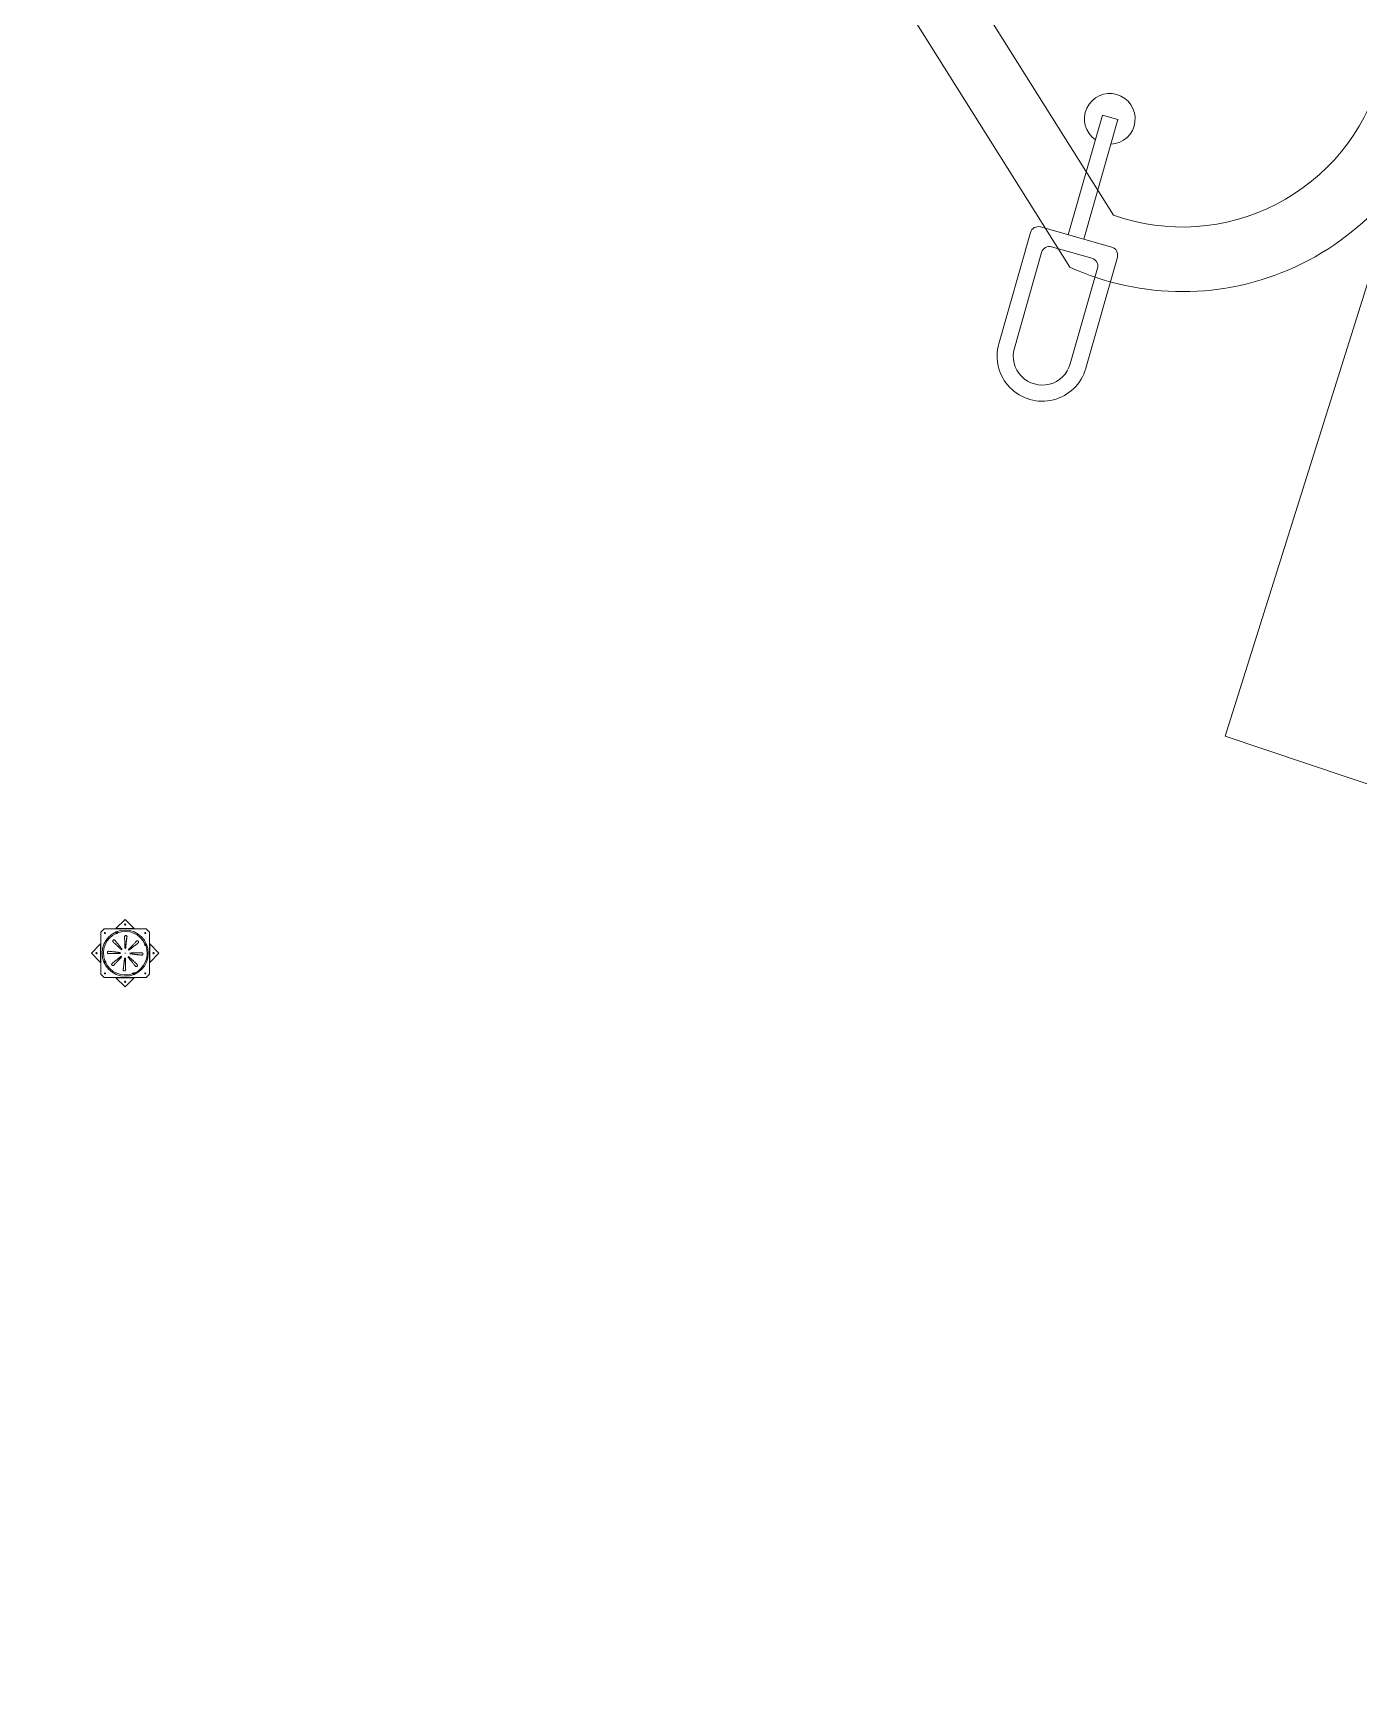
# Model space of a CAD drawing. Header units: metres. Extents: x -17822 to 152406, y -4219 to 19791.
# Drawn here: x 114857 to 115678, y 5922 to 6949 of the extents above; entities that cross this region are included whole.
import ezdxf

# ---------------------------------------------------------------- set-up
doc = ezdxf.new("R2010")
doc.units = ezdxf.units.M
doc.header["$LTSCALE"] = 100
doc.header["$MEASUREMENT"] = 0
doc.layers.get('0').update_dxf_attribs({"color": 9, "lineweight": 9})
doc.layers.add('06D', color=9, linetype='Continuous', lineweight=9)
doc.layers.add('Kaide', color=9, linetype='Continuous', lineweight=9)

# ---------------------------------------------------------------- blocks, each defined once
blk = doc.blocks.new('p-suzgec')
at = {"ltscale": 25}
for p, q in [((-5.9, 15.2), (-0.2, 20.9)), ((-0.2, 20.9), (5.4, 15.2)), ((-13.2, 15), (-15.2, 13)), ((-15.2, 13), (-15.2, -13)), ((12.8, 15), (-13.2, 15)), ((-6.1, 15), (-5.9, 15.2)), ((-5.9, 12.3), (-6, 12.5)), ((-5.9, 15.2), (5.4, 15.2)), ((-5.8, 12), (-5.9, 12.3)), ((-5.1, 12.9), (-5, 12.7)), ((-5, 12.7), (-4.8, 12.4)), ((5.4, 15.2), (5.6, 15)), ((14.8, 13), (12.8, 15)), ((14.8, -13), (14.8, 13)), ((-21.1, 0), (-15.5, 5.7)), ((-15.5, -5.7), (-21.1, 0)), ((-15.5, 5.7), (-15.2, 5.9)), ((-15.5, -5.7), (-15.5, 5.7)), ((-10.5, 1.2), (-3.4, 0.3)), ((-3.3, 0.2), (-3.4, 0.3)), ((-0.2, 0), (-0.5, 0)), ((-0.2, 0), (-0.2, 0.2)), ((-0.2, 0), (0, 0)), ((-0.2, 0), (-0.2, -0.2)), ((0.9, 10.2), (0, 3.1)), ((0, 3), (0, 3.1)), ((12.1, 5.6), (12.3, 5.7)), ((12.6, 4.8), (12.5, 4.7)), ((14.8, 5.9), (15, 5.7)), ((15, 5.7), (15, -5.7)), ((15, 5.7), (20.6, 0)), ((20.6, 0), (15, -5.7)), ((-15.2, -5.9), (-15.5, -5.7)), ((-13.1, -4.8), (-13, -4.7)), ((-13, -4.7), (-12.6, -4.6)), ((-12.6, -5.6), (-12.8, -5.7)), ((-12.2, -5.5), (-12.6, -5.6)), ((-1.4, -10.2), (-0.5, -3.1)), ((-0.5, -3), (-0.5, -3.1)), ((2.8, -0.2), (2.9, -0.3)), ((10, -1.2), (2.9, -0.3)), ((15, -5.7), (14.8, -5.9)), ((-15.2, -13), (-13.2, -15)), ((-13.2, -15), (12.8, -15)), ((-5.9, -15.2), (-6.1, -15)), ((5.4, -15.2), (-5.9, -15.2)), ((-0.2, -20.9), (-5.9, -15.2)), ((5.4, -15.2), (-0.2, -20.9)), ((4.5, -12.7), (4.3, -12.4)), ((4.6, -12.9), (4.5, -12.7)), ((5.3, -12), (5.4, -12.3)), ((5.4, -12.3), (5.5, -12.5)), ((5.6, -15), (5.4, -15.2)), ((12.8, -15), (14.8, -13))]:
    blk.add_line(p, q, dxfattribs=at)
for centre, radius in [((-0.2, 0), 14.3), ((-12.8, 12.5), 0.3), ((-0.2, 17.7), 0.4), ((-0.2, 17.7), 0.358), ((12.2, 12.5), 0.3), ((-17.9, 0), 0.4), ((-17.9, 0), 0.358), ((17.4, 0), 0.4), ((17.4, 0), 0.358), ((-12.8, -12.5), 0.3), ((-0.2, -17.7), 0.4), ((-0.2, -17.7), 0.358), ((12.2, -12.5), 0.3)]:
    blk.add_circle(centre, radius, dxfattribs=at)
for radius, start, end in [(13.5, 114.6147, 200.3853), (13.8, 110.4176, 114.5824), (13.7, 110.4084, 114.5916), (13.3, 110.3378, 114.6622), (13.2, 110.3292, 114.6708), (13.5, 24.6147, 110.3853), (13.6, 294.6147, 20.3853), (13.2, 20.3292, 24.6708), (13.3, 20.3378, 24.6622), (13.7, 20.4084, 24.5916), (13.8, 20.4176, 24.5824), (13.7, 200.4084, 204.5916), (13.8, 200.4176, 204.5824), (13.3, 200.3378, 204.6622), (13.2, 200.3292, 204.6708), (13.5, 204.6147, 290.3853), (13.2, 290.3292, 294.6708), (13.3, 290.3378, 294.6622), (13.7, 290.4084, 294.5916), (13.8, 290.4176, 294.5824)]:
    blk.add_arc((-0.2, 0), radius, start, end, dxfattribs=at)
for points, knots in [([(-0.6, 10.2), (-0.6, 10.3), (-0.5, 10.4), (-0.5, 10.6), (-0.4, 10.7), (-0.3, 10.8), (-0.2, 10.9), (0, 11), (0.1, 11), (0.3, 11), (0.4, 11), (0.6, 10.9), (0.7, 10.8), (0.8, 10.7), (0.9, 10.6), (0.9, 10.4), (1, 10.3), (0.9, 10.2)], [2.169268, 2.169268, 2.169268, 2.169268, 2.468107, 2.468107, 2.768207, 2.768207, 3.065525, 3.065525, 3.362844, 3.362844, 3.660162, 3.660162, 3.95748, 3.95748, 4.257581, 4.257581, 4.55635, 4.55635, 4.55635, 4.55635]), ([(-10.5, -0.3), (-10.6, -0.3), (-10.7, -0.3), (-10.9, -0.2), (-11, -0.2), (-11.1, 0), (-11.2, 0.1), (-11.2, 0.3), (-11.2, 0.4), (-11.2, 0.6), (-11.2, 0.7), (-11.1, 0.9), (-11.1, 1), (-10.9, 1.1), (-10.8, 1.1), (-10.6, 1.2), (-10.5, 1.2), (-10.4, 1.2)], [2.169268, 2.169268, 2.169268, 2.169268, 2.468107, 2.468107, 2.768207, 2.768207, 3.065525, 3.065525, 3.362844, 3.362844, 3.660162, 3.660162, 3.95748, 3.95748, 4.257581, 4.257581, 4.55635, 4.55635, 4.55635, 4.55635]), ([(-7.7, 7), (-7.8, 7.1), (-7.8, 7.2), (-7.9, 7.4), (-7.9, 7.5), (-7.9, 7.7), (-7.9, 7.8), (-7.8, 8), (-7.8, 8), (-7.6, 8.2), (-7.5, 8.2), (-7.3, 8.3), (-7.2, 8.3), (-7, 8.3), (-6.9, 8.3), (-6.7, 8.2), (-6.6, 8.1), (-6.6, 8)], [2.169268, 2.169268, 2.169268, 2.169268, 2.468107, 2.468107, 2.768207, 2.768207, 3.065525, 3.065525, 3.362844, 3.362844, 3.660162, 3.660162, 3.95748, 3.95748, 4.257581, 4.257581, 4.55635, 4.55635, 4.55635, 4.55635]), ([(-3.5, 0.4), (-3.5, 0.4), (-3.5, 0.4), (-3.5, 0.4), (-3.4, 0.4), (-3.4, 0.4), (-3.4, 0.3), (-3.3, 0.3), (-3.3, 0.3), (-3.3, 0.3), (-3.3, 0.2), (-3.2, 0.2), (-3.2, 0.1), (-3.3, 0.1), (-3.3, 0), (-3.3, 0), (-3.3, -0.1), (-3.4, -0.1), (-3.4, -0.1), (-3.5, -0.1), (-3.5, -0.1), (-3.5, -0.1), (-3.5, -0.1)], [-0.0013985, -0.0013985, -0.0013985, -0.0013985, 0, 0, 0, 0.0909291, 0.0909291, 0.1818582, 0.1818582, 0.2711248, 0.2711248, 0.3603915, 0.3603915, 0.4496581, 0.4496581, 0.5389247, 0.5389247, 0.6298538, 0.6298538, 0.7207829, 0.7207829, 0.7401198, 0.7401198, 0.7401198, 0.7401198]), ([(-2.2, 2.6), (-2.2, 2.6), (-2.2, 2.6), (-2.2, 2.6), (-2.2, 2.5), (-2.2, 2.5), (-2.2, 2.4), (-2.2, 2.4), (-2.2, 2.3), (-2.2, 2.3), (-2.2, 2.3), (-2.3, 2.2), (-2.3, 2.2), (-2.3, 2.2), (-2.4, 2.2), (-2.4, 2.1), (-2.5, 2.1), (-2.5, 2.2), (-2.6, 2.2), (-2.6, 2.2), (-2.6, 2.2), (-2.6, 2.2), (-2.6, 2.2)], [-0.0013985, -0.0013985, -0.0013985, -0.0013985, 0, 0, 0, 0.0909291, 0.0909291, 0.1818582, 0.1818582, 0.2711248, 0.2711248, 0.3603915, 0.3603915, 0.4496581, 0.4496581, 0.5389247, 0.5389247, 0.6298538, 0.6298538, 0.7207829, 0.7207829, 0.7401198, 0.7401198, 0.7401198, 0.7401198]), ([(0.1, 3.2), (0.1, 3.2), (0.1, 3.2), (0.1, 3.2), (0.1, 3.2), (0.1, 3.2), (0.1, 3.1), (0.1, 3.1), (0, 3), (0, 3), (-0.1, 3), (-0.1, 3), (-0.2, 3), (-0.2, 3), (-0.2, 3), (-0.3, 3), (-0.3, 3.1), (-0.3, 3.1), (-0.4, 3.2), (-0.4, 3.2), (-0.4, 3.2), (-0.4, 3.3), (-0.4, 3.3)], [-0.0013985, -0.0013985, -0.0013985, -0.0013985, 0, 0, 0, 0.0909291, 0.0909291, 0.1818582, 0.1818582, 0.2711248, 0.2711248, 0.3603915, 0.3603915, 0.4496581, 0.4496581, 0.5389247, 0.5389247, 0.6298538, 0.6298538, 0.7207829, 0.7207829, 0.7401198, 0.7401198, 0.7401198, 0.7401198]), ([(2.3, 2), (2.3, 2), (2.3, 2), (2.3, 2), (2.3, 2), (2.2, 2), (2.2, 1.9), (2.2, 1.9), (2.1, 1.9), (2.1, 2), (2, 2), (2, 2), (1.9, 2), (1.9, 2.1), (1.9, 2.1), (1.9, 2.2), (1.9, 2.2), (1.9, 2.3), (1.9, 2.3), (1.9, 2.3), (2, 2.4), (2, 2.4), (2, 2.4)], [-0.0013985, -0.0013985, -0.0013985, -0.0013985, 0, 0, 0, 0.0909291, 0.0909291, 0.1818582, 0.1818582, 0.2711248, 0.2711248, 0.3603915, 0.3603915, 0.4496581, 0.4496581, 0.5389247, 0.5389247, 0.6298538, 0.6298538, 0.7207829, 0.7207829, 0.7401198, 0.7401198, 0.7401198, 0.7401198]), ([(3, -0.4), (3, -0.4), (3, -0.4), (3, -0.4), (2.9, -0.4), (2.9, -0.4), (2.9, -0.3), (2.8, -0.3), (2.8, -0.3), (2.8, -0.3), (2.8, -0.2), (2.7, -0.2), (2.7, -0.1), (2.8, -0.1), (2.8, 0), (2.8, 0), (2.8, 0.1), (2.9, 0.1), (2.9, 0.1), (3, 0.1), (3, 0.1), (3, 0.1), (3, 0.1)], [-0.0013985, -0.0013985, -0.0013985, -0.0013985, 0, 0, 0, 0.0909291, 0.0909291, 0.1818582, 0.1818582, 0.2711248, 0.2711248, 0.3603915, 0.3603915, 0.4496581, 0.4496581, 0.5389247, 0.5389247, 0.6298538, 0.6298538, 0.7207829, 0.7207829, 0.7401198, 0.7401198, 0.7401198, 0.7401198]), ([(6.8, 7.4), (6.8, 7.5), (6.9, 7.6), (7.1, 7.7), (7.2, 7.7), (7.4, 7.7), (7.5, 7.7), (7.7, 7.6), (7.8, 7.5), (7.9, 7.4), (8, 7.3), (8.1, 7.1), (8.1, 7), (8, 6.8), (8, 6.7), (7.9, 6.5), (7.8, 6.4), (7.8, 6.3)], [2.169268, 2.169268, 2.169268, 2.169268, 2.468107, 2.468107, 2.768207, 2.768207, 3.065525, 3.065525, 3.362844, 3.362844, 3.660162, 3.660162, 3.95748, 3.95748, 4.257581, 4.257581, 4.55635, 4.55635, 4.55635, 4.55635]), ([(10, 0.3), (10.1, 0.3), (10.2, 0.3), (10.4, 0.2), (10.5, 0.2), (10.6, 0), (10.7, -0.1), (10.7, -0.3), (10.7, -0.4), (10.7, -0.6), (10.7, -0.7), (10.6, -0.9), (10.6, -1), (10.4, -1.1), (10.3, -1.1), (10.1, -1.2), (10, -1.2), (9.9, -1.2)], [2.169268, 2.169268, 2.169268, 2.169268, 2.468107, 2.468107, 2.768207, 2.768207, 3.065525, 3.065525, 3.362844, 3.362844, 3.660162, 3.660162, 3.95748, 3.95748, 4.257581, 4.257581, 4.55635, 4.55635, 4.55635, 4.55635]), ([(-7.3, -7.4), (-7.3, -7.5), (-7.4, -7.6), (-7.6, -7.7), (-7.7, -7.7), (-7.9, -7.7), (-8, -7.7), (-8.2, -7.6), (-8.3, -7.5), (-8.4, -7.4), (-8.5, -7.3), (-8.6, -7.1), (-8.6, -7), (-8.5, -6.8), (-8.5, -6.7), (-8.4, -6.5), (-8.3, -6.4), (-8.3, -6.3)], [2.169268, 2.169268, 2.169268, 2.169268, 2.468107, 2.468107, 2.768207, 2.768207, 3.065525, 3.065525, 3.362844, 3.362844, 3.660162, 3.660162, 3.95748, 3.95748, 4.257581, 4.257581, 4.55635, 4.55635, 4.55635, 4.55635]), ([(-2.8, -2), (-2.8, -2), (-2.8, -2), (-2.8, -2), (-2.8, -2), (-2.7, -2), (-2.7, -1.9), (-2.7, -1.9), (-2.6, -1.9), (-2.6, -2), (-2.5, -2), (-2.5, -2), (-2.4, -2), (-2.4, -2.1), (-2.4, -2.1), (-2.4, -2.2), (-2.4, -2.2), (-2.4, -2.3), (-2.4, -2.3), (-2.4, -2.3), (-2.5, -2.4), (-2.5, -2.4), (-2.5, -2.4)], [-0.0013985, -0.0013985, -0.0013985, -0.0013985, 0, 0, 0, 0.0909291, 0.0909291, 0.1818582, 0.1818582, 0.2711248, 0.2711248, 0.3603915, 0.3603915, 0.4496581, 0.4496581, 0.5389247, 0.5389247, 0.6298538, 0.6298538, 0.7207829, 0.7207829, 0.7401198, 0.7401198, 0.7401198, 0.7401198]), ([(0.1, -10.2), (0.1, -10.3), (0, -10.4), (0, -10.6), (-0.1, -10.7), (-0.2, -10.8), (-0.3, -10.9), (-0.5, -11), (-0.6, -11), (-0.8, -11), (-0.9, -11), (-1.1, -10.9), (-1.2, -10.8), (-1.3, -10.7), (-1.4, -10.6), (-1.4, -10.4), (-1.5, -10.3), (-1.4, -10.2)], [2.169268, 2.169268, 2.169268, 2.169268, 2.468107, 2.468107, 2.768207, 2.768207, 3.065525, 3.065525, 3.362844, 3.362844, 3.660162, 3.660162, 3.95748, 3.95748, 4.257581, 4.257581, 4.55635, 4.55635, 4.55635, 4.55635]), ([(-0.6, -3.2), (-0.6, -3.2), (-0.6, -3.2), (-0.6, -3.2), (-0.6, -3.2), (-0.6, -3.2), (-0.6, -3.1), (-0.6, -3.1), (-0.5, -3), (-0.5, -3), (-0.4, -3), (-0.4, -3), (-0.4, -3), (-0.3, -3), (-0.3, -3), (-0.2, -3), (-0.2, -3.1), (-0.2, -3.1), (-0.2, -3.2), (-0.1, -3.2), (-0.1, -3.2), (-0.1, -3.3), (-0.1, -3.3)], [-0.0013985, -0.0013985, -0.0013985, -0.0013985, 0, 0, 0, 0.0909291, 0.0909291, 0.1818582, 0.1818582, 0.2711248, 0.2711248, 0.3603915, 0.3603915, 0.4496581, 0.4496581, 0.5389247, 0.5389247, 0.6298538, 0.6298538, 0.7207829, 0.7207829, 0.7401198, 0.7401198, 0.7401198, 0.7401198]), ([(1.7, -2.6), (1.7, -2.6), (1.7, -2.6), (1.7, -2.6), (1.7, -2.5), (1.7, -2.5), (1.7, -2.4), (1.7, -2.4), (1.7, -2.3), (1.7, -2.3), (1.7, -2.3), (1.8, -2.2), (1.8, -2.2), (1.8, -2.2), (1.9, -2.2), (1.9, -2.1), (2, -2.1), (2, -2.2), (2.1, -2.2), (2.1, -2.2), (2.1, -2.2), (2.1, -2.2), (2.1, -2.2)], [-0.0013985, -0.0013985, -0.0013985, -0.0013985, 0, 0, 0, 0.0909291, 0.0909291, 0.1818582, 0.1818582, 0.2711248, 0.2711248, 0.3603915, 0.3603915, 0.4496581, 0.4496581, 0.5389247, 0.5389247, 0.6298538, 0.6298538, 0.7207829, 0.7207829, 0.7401198, 0.7401198, 0.7401198, 0.7401198]), ([(7.2, -7), (7.3, -7.1), (7.3, -7.2), (7.4, -7.4), (7.4, -7.5), (7.4, -7.7), (7.4, -7.8), (7.3, -8), (7.3, -8), (7.1, -8.2), (7, -8.2), (6.8, -8.3), (6.7, -8.3), (6.5, -8.3), (6.4, -8.3), (6.2, -8.2), (6.1, -8.1), (6.1, -8)], [2.169268, 2.169268, 2.169268, 2.169268, 2.468107, 2.468107, 2.768207, 2.768207, 3.065525, 3.065525, 3.362844, 3.362844, 3.660162, 3.660162, 3.95748, 3.95748, 4.257581, 4.257581, 4.55635, 4.55635, 4.55635, 4.55635])]:
    blk.add_open_spline(points, degree=3, knots=knots, dxfattribs=at)
for points, weights in [([(-10.4, 1.2), (-5.1, 0.6), (-3.5, 0.4)], [1.04357122072, 1.19470433147, 1]), ([(-2.6, 2.2), (-3.9, 3.4), (-7.7, 7)], [1, 1.19289012244, 1.04336959178]), ([(-6.6, 8), (-3.3, 3.9), (-2.2, 2.6)], [1.04357122128, 1.19470433435, 1]), ([(-0.4, 3.3), (-0.4, 4.9), (-0.6, 10.2)], [1, 1.1928901223, 1.04336959175]), ([(0.9, 10.2), (0.3, 4.9), (0.1, 3.2)], [1.04357122043, 1.19470432993, 1]), ([(2, 2.4), (3.1, 3.6), (6.8, 7.4)], [1, 1.19289012017, 1.04336959134]), ([(7.8, 6.3), (3.6, 3), (2.3, 2)], [1.04357122006, 1.19470432802, 1]), ([(11.7, 5.5), (11.9, 5.6), (12.1, 5.6)], [1.02554744525, 1.0127799804, 1]), ([(12.5, 4.7), (12.3, 4.7), (12.1, 4.6)], [1, 1.0127799804, 1.02554744526]), ([(-3.5, -0.1), (-5.2, -0.2), (-10.5, -0.3)], [1, 1.19289012449, 1.04336959218]), ([(-8.3, -6.3), (-4.1, -3), (-2.8, -2)], [1.04357122094, 1.1947043326, 1]), ([(-2.5, -2.4), (-3.6, -3.6), (-7.3, -7.4)], [1, 1.19289012327, 1.04336959194]), ([(-1.4, -10.2), (-0.8, -4.9), (-0.6, -3.2)], [1.04357122103, 1.19470433305, 1]), ([(-0.1, -3.3), (-0.1, -4.9), (0.1, -10.2)], [1, 1.19289011339, 1.04336959002]), ([(6.1, -8), (2.8, -3.9), (1.7, -2.6)], [1.04357121982, 1.19470432681, 1]), ([(2.1, -2.2), (3.4, -3.4), (7.2, -7)], [1, 1.19289011781, 1.04336959088])]:
    blk.add_rational_spline(points, weights, degree=2, dxfattribs=at)
for points, weights, knots in [([(3, 0.1), (3.5, 0.1), (6, 0.2), (10, 0.3)], [4.14064799907, 3.56700040162, 2.15953650571, 1.32480586323], [27.48414514, 27.48414514, 27.48414514, 27.50397367, 27.53272487, 27.53272487, 27.53272487]), ([(9.9, -1.2), (7.9, -1), (4.7, -0.6), (3.3, -0.4), (3, -0.4)], [1.32476723726, 1.64485472039, 2.71311941379, 3.81141839734, 4.16242382948], [0.00590224, 0.00590224, 0.00590224, 0.01753913, 0.04477222, 0.05758123, 0.05758123, 0.05758123])]:
    blk.add_rational_spline(points, weights, degree=2, knots=knots, dxfattribs=at)
blk = doc.blocks.new('p-platform_süzgeç')
at = {"layer": '06D'}
blk.add_blockref('p-suzgec', (-9510.7, -2251.3), dxfattribs=at)
blk = doc.blocks.new('A$C442D6FDD')
at = {"layer": '06D', "color": 9}
for p, q in [((11445.6, 4418.3), (11428.8, 4359.3)), ((11455.2, 4415.5), (11438.5, 4356.6)), ((11385.8, 4291.8), (11405.4, 4360.8)), ((11455.8, 4351.7), (11411.5, 4364.2)), ((11395.4, 4289.1), (11412.2, 4348.4)), ((11443.4, 4344.8), (11418.4, 4351.9)), ((11459.2, 4345.5), (11439.7, 4276.6)), ((11446.9, 4338.6), (11430, 4279.3))]:
    blk.add_line(p, q, dxfattribs=at)
blk.add_lwpolyline([(11455.2, 4415.5), (11459.5, 4430.7), (11449.9, 4433.4), (11445.6, 4418.3)], dxfattribs=at)
for centre, radius, start, end in [((11454.5, 4431.2), 15.7, 272.6945, 235.6147), ((11410.2, 4359.4), 5, 74.1546, 164.1546), ((11417.1, 4347.1), 5, 74.1546, 164.1546), ((11454.4, 4346.9), 5, 344.1546, 74.1546), ((11442.1, 4340), 5, 344.1546, 74.1546), ((11412.7, 4284.2), 28, 164.1546, 344.1546), ((11412.7, 4284.2), 18, 164.1546, 344.1546)]:
    blk.add_arc(centre, radius, start, end, dxfattribs=at)

msp = doc.modelspace()

# ---------------------------------------------------------------- linework, layer by layer
at = {"layer": '06D'}
msp.add_lwpolyline([(118513.64, 6255.26), (116673.24, 6905.2), (115791.76, 7143.87), (115867.81, 7428.5), (115720.31, 7470.48), (115247.42, 8251.05), (115225.98, 8286.44), (115101.31, 8249.8, 0.4972989), (114909.31, 7742.7), (115499.24, 6803.87, 0.4600193), (115729.82, 6910.39), (115781.45, 7105.01), (116661.34, 6866.98), (118498.77, 6218.09)], format="xyb", dxfattribs=at)
msp.add_lwpolyline([(115818.57, 7400.93), (115694.24, 7436.31), (115207.73, 8239.38), (115112.59, 8211.42, 0.4972989), (114943.18, 7763.98), (115526.28, 6836.03, 0.4328976), (115691.24, 6920.99), (115742.78, 7115.27)], format="xyb", close=True, dxfattribs=at)
at = {"layer": 'Kaide', "linetype": 'Continuous'}
msp.add_lwpolyline([(117355, 6622.01), (117355, 5921.55), (115595.44, 6513.26), (115781.37, 7104.7), (116661.34, 6866.98), (117355, 6622.01)], close=True, dxfattribs=at)

# ---------------------------------------------------------------- block references
for name, p in [('A$C442D6FDD', (104069.47, 2464.56)), ('p-platform_süzgeç', (124425, 8630))]:
    msp.add_blockref(name, p)

doc.saveas('drawing.dxf')
